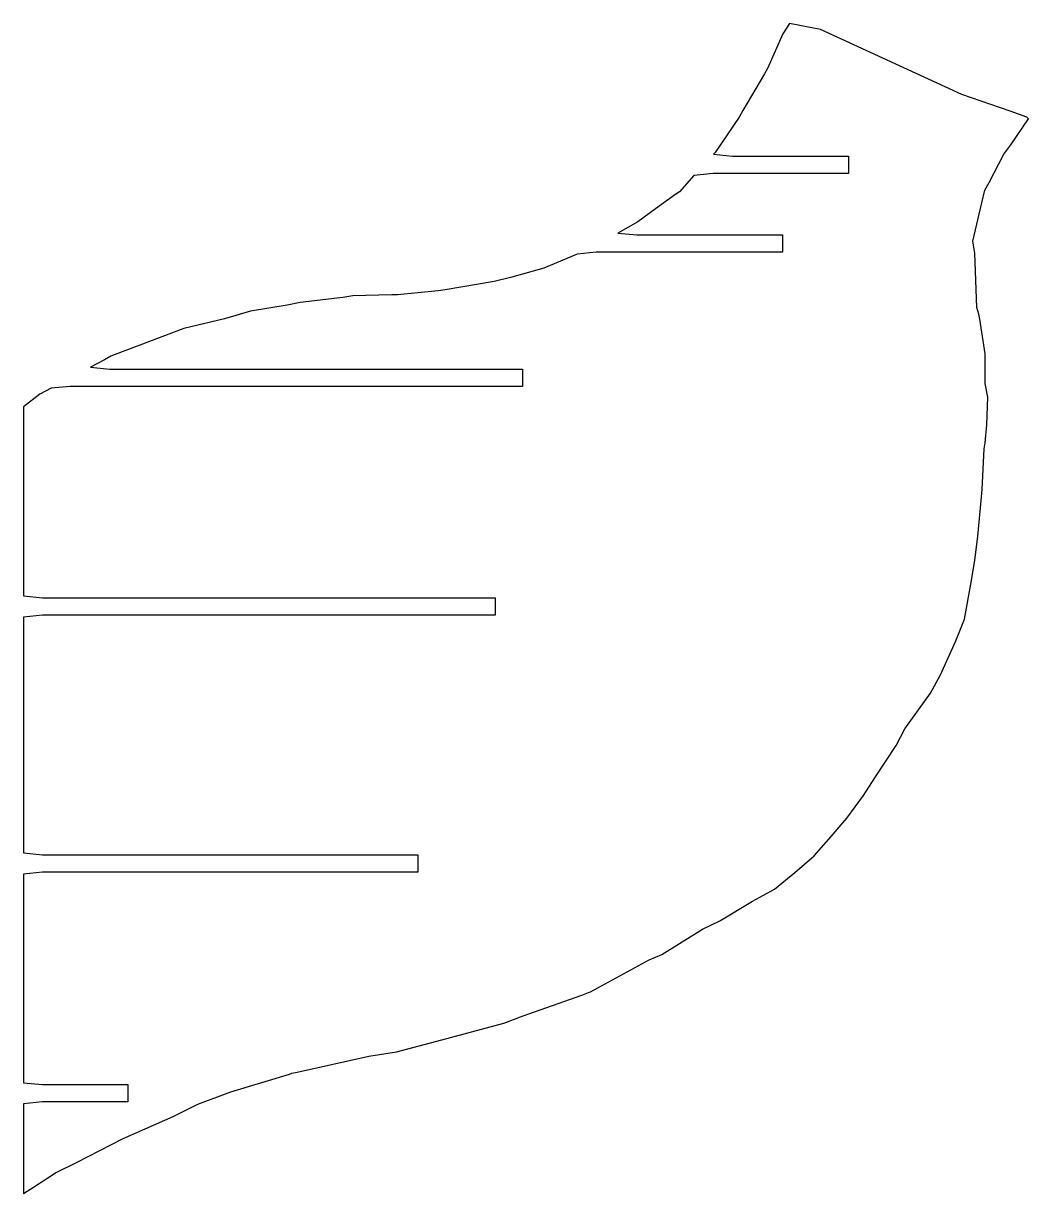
# Model space of a CAD drawing. Header units: inches. Extents: x -5 to 450, y 101 to 374.
# Drawn here: x -4.7 to 229.8, y 101.5 to 374.5 of the extents above; entities that cross this region are included whole.
import ezdxf

# ---------------------------------------------------------------- set-up
doc = ezdxf.new("R2010")
doc.units = ezdxf.units.IN
doc.header["$MEASUREMENT"] = 0
doc.layers.add('boundary', color=7, linetype='Continuous')

# ---------------------------------------------------------------- blocks, each defined once
blk = doc.blocks.new('block 2')
at = {"layer": 'boundary', "color": 5, "lineweight": 25, "true_color": 0x0000ff}
for points in [[(-4.71, 285.05), (-4.71, 240.92)], [(-4.71, 285.05), (-4.71, 240.92)], [(-4.71, 285.05), (-4.71, 285.05)], [(-4.71, 240.92), (-4.71, 240.92)]]:
    blk.add_lwpolyline(points, dxfattribs=at)
blk = doc.blocks.new('block 3')
at = {"layer": 'boundary', "color": 5, "lineweight": 25, "true_color": 0x0000ff}
for points in [[(-4.71, 240.92), (-0.26, 240.48)], [(-4.71, 240.92), (-0.26, 240.48)], [(-4.71, 240.92), (-4.71, 240.92)], [(-0.26, 240.48), (-0.26, 240.48)]]:
    blk.add_lwpolyline(points, dxfattribs=at)
blk = doc.blocks.new('block 4')
at = {"layer": 'boundary', "color": 5, "lineweight": 25, "true_color": 0x0000ff}
for points in [[(-0.26, 240.48), (105.35, 240.48)], [(-0.26, 240.48), (105.35, 240.48)], [(-0.26, 240.48), (-0.26, 240.48)], [(105.35, 240.48), (105.35, 240.48)]]:
    blk.add_lwpolyline(points, dxfattribs=at)
blk = doc.blocks.new('block 5')
at = {"layer": 'boundary', "color": 5, "lineweight": 25, "true_color": 0x0000ff}
for points in [[(105.35, 240.48), (105.35, 236.43)], [(105.35, 240.48), (105.35, 236.43)], [(105.35, 240.48), (105.35, 240.48)], [(105.35, 236.43), (105.35, 236.43)]]:
    blk.add_lwpolyline(points, dxfattribs=at)
blk = doc.blocks.new('block 6')
at = {"layer": 'boundary', "color": 5, "lineweight": 25, "true_color": 0x0000ff}
for points in [[(105.35, 236.43), (-0.26, 236.43)], [(105.35, 236.43), (-0.26, 236.43)], [(-0.26, 236.43), (-0.26, 236.43)], [(105.35, 236.43), (105.35, 236.43)]]:
    blk.add_lwpolyline(points, dxfattribs=at)
blk = doc.blocks.new('block 7')
at = {"layer": 'boundary', "color": 5, "lineweight": 25, "true_color": 0x0000ff}
for points in [[(-0.26, 236.43), (-4.71, 235.99)], [(-0.26, 236.43), (-4.71, 235.99)], [(-4.71, 235.99), (-4.71, 235.99)], [(-0.26, 236.43), (-0.26, 236.43)]]:
    blk.add_lwpolyline(points, dxfattribs=at)
blk = doc.blocks.new('block 8')
at = {"layer": 'boundary', "color": 5, "lineweight": 25, "true_color": 0x0000ff}
for points in [[(-4.71, 235.99), (-4.71, 180.95)], [(-4.71, 235.99), (-4.71, 180.95)], [(-4.71, 235.99), (-4.71, 235.99)], [(-4.71, 180.95), (-4.71, 180.95)]]:
    blk.add_lwpolyline(points, dxfattribs=at)
blk = doc.blocks.new('block 9')
at = {"layer": 'boundary', "color": 5, "lineweight": 25, "true_color": 0x0000ff}
for points in [[(-4.71, 180.95), (-0.26, 180.51)], [(-4.71, 180.95), (-0.26, 180.51)], [(-4.71, 180.95), (-4.71, 180.95)], [(-0.26, 180.51), (-0.26, 180.51)]]:
    blk.add_lwpolyline(points, dxfattribs=at)
blk = doc.blocks.new('block 10')
at = {"layer": 'boundary', "color": 5, "lineweight": 25, "true_color": 0x0000ff}
for points in [[(-0.26, 180.51), (87.35, 180.51)], [(-0.26, 180.51), (87.35, 180.51)], [(-0.26, 180.51), (-0.26, 180.51)], [(87.35, 180.51), (87.35, 180.51)]]:
    blk.add_lwpolyline(points, dxfattribs=at)
blk = doc.blocks.new('block 11')
at = {"layer": 'boundary', "color": 5, "lineweight": 25, "true_color": 0x0000ff}
for points in [[(87.35, 180.51), (87.35, 176.46)], [(87.35, 180.51), (87.35, 176.46)], [(87.35, 180.51), (87.35, 180.51)], [(87.35, 176.46), (87.35, 176.46)]]:
    blk.add_lwpolyline(points, dxfattribs=at)
blk = doc.blocks.new('block 12')
at = {"layer": 'boundary', "color": 5, "lineweight": 25, "true_color": 0x0000ff}
for points in [[(87.35, 176.46), (-0.26, 176.46)], [(87.35, 176.46), (-0.26, 176.46)], [(-0.26, 176.46), (-0.26, 176.46)], [(87.35, 176.46), (87.35, 176.46)]]:
    blk.add_lwpolyline(points, dxfattribs=at)
blk = doc.blocks.new('block 13')
at = {"layer": 'boundary', "color": 5, "lineweight": 25, "true_color": 0x0000ff}
for points in [[(-0.26, 176.46), (-4.71, 176.02)], [(-0.26, 176.46), (-4.71, 176.02)], [(-4.71, 176.02), (-4.71, 176.02)], [(-0.26, 176.46), (-0.26, 176.46)]]:
    blk.add_lwpolyline(points, dxfattribs=at)
blk = doc.blocks.new('block 14')
at = {"layer": 'boundary', "color": 5, "lineweight": 25, "true_color": 0x0000ff}
for points in [[(-4.71, 176.02), (-4.71, 127.36)], [(-4.71, 176.02), (-4.71, 127.36)], [(-4.71, 176.02), (-4.71, 176.02)], [(-4.71, 127.36), (-4.71, 127.36)]]:
    blk.add_lwpolyline(points, dxfattribs=at)
blk = doc.blocks.new('block 15')
at = {"layer": 'boundary', "color": 5, "lineweight": 25, "true_color": 0x0000ff}
for points in [[(-4.71, 127.36), (-0.26, 126.92)], [(-4.71, 127.36), (-0.26, 126.92)], [(-4.71, 127.36), (-4.71, 127.36)], [(-0.26, 126.92), (-0.26, 126.92)]]:
    blk.add_lwpolyline(points, dxfattribs=at)
blk = doc.blocks.new('block 16')
at = {"layer": 'boundary', "color": 5, "lineweight": 25, "true_color": 0x0000ff}
for points in [[(-0.26, 126.92), (19.65, 126.92)], [(-0.26, 126.92), (19.65, 126.92)], [(-0.26, 126.92), (-0.26, 126.92)], [(19.65, 126.92), (19.65, 126.92)]]:
    blk.add_lwpolyline(points, dxfattribs=at)
blk = doc.blocks.new('block 17')
at = {"layer": 'boundary', "color": 5, "lineweight": 25, "true_color": 0x0000ff}
for points in [[(19.65, 126.92), (19.65, 122.87)], [(19.65, 126.92), (19.65, 122.87)], [(19.65, 126.92), (19.65, 126.92)], [(19.65, 122.87), (19.65, 122.87)]]:
    blk.add_lwpolyline(points, dxfattribs=at)
blk = doc.blocks.new('block 18')
at = {"layer": 'boundary', "color": 5, "lineweight": 25, "true_color": 0x0000ff}
for points in [[(19.65, 122.87), (-0.26, 122.87)], [(19.65, 122.87), (-0.26, 122.87)], [(-0.26, 122.87), (-0.26, 122.87)], [(19.65, 122.87), (19.65, 122.87)]]:
    blk.add_lwpolyline(points, dxfattribs=at)
blk = doc.blocks.new('block 19')
at = {"layer": 'boundary', "color": 5, "lineweight": 25, "true_color": 0x0000ff}
for points in [[(-0.26, 122.87), (-4.71, 122.43)], [(-0.26, 122.87), (-4.71, 122.43)], [(-0.26, 122.87), (-0.26, 122.87)], [(-4.71, 122.43), (-4.71, 122.43)]]:
    blk.add_lwpolyline(points, dxfattribs=at)
blk = doc.blocks.new('block 20')
at = {"layer": 'boundary', "color": 5, "lineweight": 25, "true_color": 0x0000ff}
for points in [[(-4.71, 122.43), (-4.71, 101.49)], [(-4.71, 122.43), (-4.71, 101.49)], [(-4.71, 122.43), (-4.71, 122.43)], [(-4.71, 101.49), (-4.71, 101.49)]]:
    blk.add_lwpolyline(points, dxfattribs=at)
blk = doc.blocks.new('block 21')
at = {"layer": 'boundary', "color": 5, "lineweight": 25, "true_color": 0x0000ff}
for points in [[(-4.71, 101.49), (-2.35, 102.98)], [(-4.71, 101.49), (-2.35, 102.98)], [(-4.71, 101.49), (-4.71, 101.49)], [(-2.35, 102.98), (-2.35, 102.98)]]:
    blk.add_lwpolyline(points, dxfattribs=at)
blk = doc.blocks.new('block 22')
at = {"layer": 'boundary', "color": 5, "lineweight": 25, "true_color": 0x0000ff}
for points in [[(-2.35, 102.98), (2.81, 106.32)], [(-2.35, 102.98), (2.81, 106.32)], [(2.81, 106.32), (2.81, 106.32)], [(-2.35, 102.98), (-2.35, 102.98)]]:
    blk.add_lwpolyline(points, dxfattribs=at)
blk = doc.blocks.new('block 23')
at = {"layer": 'boundary', "color": 5, "lineweight": 25, "true_color": 0x0000ff}
for points in [[(2.81, 106.32), (7.67, 108.74)], [(2.81, 106.32), (7.67, 108.74)], [(7.67, 108.74), (7.67, 108.74)], [(2.81, 106.32), (2.81, 106.32)]]:
    blk.add_lwpolyline(points, dxfattribs=at)
blk = doc.blocks.new('block 24')
at = {"layer": 'boundary', "color": 5, "lineweight": 25, "true_color": 0x0000ff}
for points in [[(7.67, 108.74), (18.58, 114.32)], [(7.67, 108.74), (18.58, 114.32)], [(18.58, 114.32), (18.58, 114.32)], [(7.67, 108.74), (7.67, 108.74)]]:
    blk.add_lwpolyline(points, dxfattribs=at)
blk = doc.blocks.new('block 25')
at = {"layer": 'boundary', "color": 5, "lineweight": 25, "true_color": 0x0000ff}
for points in [[(18.58, 114.32), (19.1, 114.55)], [(18.58, 114.32), (19.1, 114.55)], [(18.58, 114.32), (18.58, 114.32)], [(19.1, 114.55), (19.1, 114.55)]]:
    blk.add_lwpolyline(points, dxfattribs=at)
blk = doc.blocks.new('block 26')
at = {"layer": 'boundary', "color": 5, "lineweight": 25, "true_color": 0x0000ff}
for points in [[(19.1, 114.55), (30.25, 119.51)], [(19.1, 114.55), (30.25, 119.51)], [(30.25, 119.51), (30.25, 119.51)], [(19.1, 114.55), (19.1, 114.55)]]:
    blk.add_lwpolyline(points, dxfattribs=at)
blk = doc.blocks.new('block 27')
at = {"layer": 'boundary', "color": 5, "lineweight": 25, "true_color": 0x0000ff}
for points in [[(30.25, 119.51), (35.98, 122.33)], [(30.25, 119.51), (35.98, 122.33)], [(35.98, 122.33), (35.98, 122.33)], [(30.25, 119.51), (30.25, 119.51)]]:
    blk.add_lwpolyline(points, dxfattribs=at)
blk = doc.blocks.new('block 28')
at = {"layer": 'boundary', "color": 5, "lineweight": 25, "true_color": 0x0000ff}
for points in [[(35.98, 122.33), (43.66, 125.26)], [(35.98, 122.33), (43.66, 125.26)], [(43.66, 125.26), (43.66, 125.26)], [(35.98, 122.33), (35.98, 122.33)]]:
    blk.add_lwpolyline(points, dxfattribs=at)
blk = doc.blocks.new('block 29')
at = {"layer": 'boundary', "color": 5, "lineweight": 25, "true_color": 0x0000ff}
for points in [[(43.66, 125.26), (57.41, 129.38)], [(43.66, 125.26), (57.41, 129.38)], [(57.41, 129.38), (57.41, 129.38)], [(43.66, 125.26), (43.66, 125.26)]]:
    blk.add_lwpolyline(points, dxfattribs=at)
blk = doc.blocks.new('block 30')
at = {"layer": 'boundary', "color": 5, "lineweight": 25, "true_color": 0x0000ff}
for points in [[(57.41, 129.38), (57.9, 129.55)], [(57.41, 129.38), (57.9, 129.55)], [(57.41, 129.38), (57.41, 129.38)], [(57.9, 129.55), (57.9, 129.55)]]:
    blk.add_lwpolyline(points, dxfattribs=at)
blk = doc.blocks.new('block 31')
at = {"layer": 'boundary', "color": 5, "lineweight": 25, "true_color": 0x0000ff}
for points in [[(57.9, 129.55), (59.16, 129.8)], [(57.9, 129.55), (59.16, 129.8)], [(57.9, 129.55), (57.9, 129.55)], [(59.16, 129.8), (59.16, 129.8)]]:
    blk.add_lwpolyline(points, dxfattribs=at)
blk = doc.blocks.new('block 32')
at = {"layer": 'boundary', "color": 5, "lineweight": 25, "true_color": 0x0000ff}
for points in [[(59.16, 129.8), (75.92, 133.51)], [(59.16, 129.8), (75.92, 133.51)], [(75.92, 133.51), (75.92, 133.51)], [(59.16, 129.8), (59.16, 129.8)]]:
    blk.add_lwpolyline(points, dxfattribs=at)
blk = doc.blocks.new('block 33')
at = {"layer": 'boundary', "color": 5, "lineweight": 25, "true_color": 0x0000ff}
for points in [[(75.92, 133.51), (82.32, 134.56)], [(75.92, 133.51), (82.32, 134.56)], [(82.32, 134.56), (82.32, 134.56)], [(75.92, 133.51), (75.92, 133.51)]]:
    blk.add_lwpolyline(points, dxfattribs=at)
blk = doc.blocks.new('block 34')
at = {"layer": 'boundary', "color": 5, "lineweight": 25, "true_color": 0x0000ff}
for points in [[(82.32, 134.56), (92.9, 137.37)], [(82.32, 134.56), (92.9, 137.37)], [(92.9, 137.37), (92.9, 137.37)], [(82.32, 134.56), (82.32, 134.56)]]:
    blk.add_lwpolyline(points, dxfattribs=at)
blk = doc.blocks.new('block 35')
at = {"layer": 'boundary', "color": 5, "lineweight": 25, "true_color": 0x0000ff}
for points in [[(92.9, 137.37), (107.37, 141.21)], [(92.9, 137.37), (107.37, 141.21)], [(107.37, 141.21), (107.37, 141.21)], [(92.9, 137.37), (92.9, 137.37)]]:
    blk.add_lwpolyline(points, dxfattribs=at)
blk = doc.blocks.new('block 36')
at = {"layer": 'boundary', "color": 5, "lineweight": 25, "true_color": 0x0000ff}
for points in [[(107.37, 141.21), (111.9, 142.95)], [(107.37, 141.21), (111.9, 142.95)], [(111.9, 142.95), (111.9, 142.95)], [(107.37, 141.21), (107.37, 141.21)]]:
    blk.add_lwpolyline(points, dxfattribs=at)
blk = doc.blocks.new('block 37')
at = {"layer": 'boundary', "color": 5, "lineweight": 25, "true_color": 0x0000ff}
for points in [[(111.9, 142.95), (125.55, 147.76)], [(111.9, 142.95), (125.55, 147.76)], [(125.55, 147.76), (125.55, 147.76)], [(111.9, 142.95), (111.9, 142.95)]]:
    blk.add_lwpolyline(points, dxfattribs=at)
blk = doc.blocks.new('block 38')
at = {"layer": 'boundary', "color": 5, "lineweight": 25, "true_color": 0x0000ff}
for points in [[(125.55, 147.76), (127.12, 148.4)], [(125.55, 147.76), (127.12, 148.4)], [(125.55, 147.76), (125.55, 147.76)], [(127.12, 148.4), (127.12, 148.4)]]:
    blk.add_lwpolyline(points, dxfattribs=at)
blk = doc.blocks.new('block 39')
at = {"layer": 'boundary', "color": 5, "lineweight": 25, "true_color": 0x0000ff}
for points in [[(127.12, 148.4), (127.6, 148.57)], [(127.12, 148.4), (127.6, 148.57)], [(127.12, 148.4), (127.12, 148.4)], [(127.6, 148.57), (127.6, 148.57)]]:
    blk.add_lwpolyline(points, dxfattribs=at)
blk = doc.blocks.new('block 40')
at = {"layer": 'boundary', "color": 5, "lineweight": 25, "true_color": 0x0000ff}
for points in [[(127.6, 148.57), (141.3, 156)], [(127.6, 148.57), (141.3, 156)], [(141.3, 156), (141.3, 156)], [(127.6, 148.57), (127.6, 148.57)]]:
    blk.add_lwpolyline(points, dxfattribs=at)
blk = doc.blocks.new('block 41')
at = {"layer": 'boundary', "color": 5, "lineweight": 25, "true_color": 0x0000ff}
for points in [[(141.3, 156), (144.22, 157.28)], [(141.3, 156), (144.22, 157.28)], [(141.3, 156), (141.3, 156)], [(144.22, 157.28), (144.22, 157.28)]]:
    blk.add_lwpolyline(points, dxfattribs=at)
blk = doc.blocks.new('block 42')
at = {"layer": 'boundary', "color": 5, "lineweight": 25, "true_color": 0x0000ff}
for points in [[(144.22, 157.28), (153.73, 163.14)], [(144.22, 157.28), (153.73, 163.14)], [(153.73, 163.14), (153.73, 163.14)], [(144.22, 157.28), (144.22, 157.28)]]:
    blk.add_lwpolyline(points, dxfattribs=at)
blk = doc.blocks.new('block 43')
at = {"layer": 'boundary', "color": 5, "lineweight": 25, "true_color": 0x0000ff}
for points in [[(153.73, 163.14), (157.74, 165.11)], [(153.73, 163.14), (157.74, 165.11)], [(157.74, 165.11), (157.74, 165.11)], [(153.73, 163.14), (153.73, 163.14)]]:
    blk.add_lwpolyline(points, dxfattribs=at)
blk = doc.blocks.new('block 44')
at = {"layer": 'boundary', "color": 5, "lineweight": 25, "true_color": 0x0000ff}
for points in [[(157.74, 165.11), (165.39, 169.67)], [(157.74, 165.11), (165.39, 169.67)], [(165.39, 169.67), (165.39, 169.67)], [(157.74, 165.11), (157.74, 165.11)]]:
    blk.add_lwpolyline(points, dxfattribs=at)
blk = doc.blocks.new('block 45')
at = {"layer": 'boundary', "color": 5, "lineweight": 25, "true_color": 0x0000ff}
for points in [[(165.39, 169.67), (170.56, 172.5)], [(165.39, 169.67), (170.56, 172.5)], [(170.56, 172.5), (170.56, 172.5)], [(165.39, 169.67), (165.39, 169.67)]]:
    blk.add_lwpolyline(points, dxfattribs=at)
blk = doc.blocks.new('block 46')
at = {"layer": 'boundary', "color": 5, "lineweight": 25, "true_color": 0x0000ff}
for points in [[(170.56, 172.5), (175.31, 176.4)], [(170.56, 172.5), (175.31, 176.4)], [(175.31, 176.4), (175.31, 176.4)], [(170.56, 172.5), (170.56, 172.5)]]:
    blk.add_lwpolyline(points, dxfattribs=at)
blk = doc.blocks.new('block 47')
at = {"layer": 'boundary', "color": 5, "lineweight": 25, "true_color": 0x0000ff}
for points in [[(175.31, 176.4), (179.81, 180.28)], [(175.31, 176.4), (179.81, 180.28)], [(179.81, 180.28), (179.81, 180.28)], [(175.31, 176.4), (175.31, 176.4)]]:
    blk.add_lwpolyline(points, dxfattribs=at)
blk = doc.blocks.new('block 48')
at = {"layer": 'boundary', "color": 5, "lineweight": 25, "true_color": 0x0000ff}
for points in [[(179.81, 180.28), (183.78, 184.8)], [(179.81, 180.28), (183.78, 184.8)], [(183.78, 184.8), (183.78, 184.8)], [(179.81, 180.28), (179.81, 180.28)]]:
    blk.add_lwpolyline(points, dxfattribs=at)
blk = doc.blocks.new('block 49')
at = {"layer": 'boundary', "color": 5, "lineweight": 25, "true_color": 0x0000ff}
for points in [[(183.78, 184.8), (187.38, 189.04)], [(183.78, 184.8), (187.38, 189.04)], [(187.38, 189.04), (187.38, 189.04)], [(183.78, 184.8), (183.78, 184.8)]]:
    blk.add_lwpolyline(points, dxfattribs=at)
blk = doc.blocks.new('block 50')
at = {"layer": 'boundary', "color": 5, "lineweight": 25, "true_color": 0x0000ff}
for points in [[(187.38, 189.04), (191.29, 194.36)], [(187.38, 189.04), (191.29, 194.36)], [(191.29, 194.36), (191.29, 194.36)], [(187.38, 189.04), (187.38, 189.04)]]:
    blk.add_lwpolyline(points, dxfattribs=at)
blk = doc.blocks.new('block 51')
at = {"layer": 'boundary', "color": 5, "lineweight": 25, "true_color": 0x0000ff}
for points in [[(191.29, 194.36), (193.93, 198.44)], [(191.29, 194.36), (193.93, 198.44)], [(193.93, 198.44), (193.93, 198.44)], [(191.29, 194.36), (191.29, 194.36)]]:
    blk.add_lwpolyline(points, dxfattribs=at)
blk = doc.blocks.new('block 52')
at = {"layer": 'boundary', "color": 5, "lineweight": 25, "true_color": 0x0000ff}
for points in [[(193.93, 198.44), (198.91, 206.01)], [(193.93, 198.44), (198.91, 206.01)], [(198.91, 206.01), (198.91, 206.01)], [(193.93, 198.44), (193.93, 198.44)]]:
    blk.add_lwpolyline(points, dxfattribs=at)
blk = doc.blocks.new('block 53')
at = {"layer": 'boundary', "color": 5, "lineweight": 25, "true_color": 0x0000ff}
for points in [[(198.91, 206.01), (200.93, 209.91)], [(198.91, 206.01), (200.93, 209.91)], [(200.93, 209.91), (200.93, 209.91)], [(198.91, 206.01), (198.91, 206.01)]]:
    blk.add_lwpolyline(points, dxfattribs=at)
blk = doc.blocks.new('block 54')
at = {"layer": 'boundary', "color": 5, "lineweight": 25, "true_color": 0x0000ff}
for points in [[(200.93, 209.91), (206.95, 218.19)], [(200.93, 209.91), (206.95, 218.19)], [(206.95, 218.19), (206.95, 218.19)], [(200.93, 209.91), (200.93, 209.91)]]:
    blk.add_lwpolyline(points, dxfattribs=at)
blk = doc.blocks.new('block 55')
at = {"layer": 'boundary', "color": 5, "lineweight": 25, "true_color": 0x0000ff}
for points in [[(206.95, 218.19), (209.25, 222.48)], [(206.95, 218.19), (209.25, 222.48)], [(209.25, 222.48), (209.25, 222.48)], [(206.95, 218.19), (206.95, 218.19)]]:
    blk.add_lwpolyline(points, dxfattribs=at)
blk = doc.blocks.new('block 56')
at = {"layer": 'boundary', "color": 5, "lineweight": 25, "true_color": 0x0000ff}
for points in [[(209.25, 222.48), (212.87, 230.46)], [(209.25, 222.48), (212.87, 230.46)], [(212.87, 230.46), (212.87, 230.46)], [(209.25, 222.48), (209.25, 222.48)]]:
    blk.add_lwpolyline(points, dxfattribs=at)
blk = doc.blocks.new('block 57')
at = {"layer": 'boundary', "color": 5, "lineweight": 25, "true_color": 0x0000ff}
for points in [[(212.87, 230.46), (214.83, 235.47)], [(212.87, 230.46), (214.83, 235.47)], [(214.83, 235.47), (214.83, 235.47)], [(212.87, 230.46), (212.87, 230.46)]]:
    blk.add_lwpolyline(points, dxfattribs=at)
blk = doc.blocks.new('block 58')
at = {"layer": 'boundary', "color": 5, "lineweight": 25, "true_color": 0x0000ff}
for points in [[(214.83, 235.47), (216.34, 243.63)], [(214.83, 235.47), (216.34, 243.63)], [(216.34, 243.63), (216.34, 243.63)], [(214.83, 235.47), (214.83, 235.47)]]:
    blk.add_lwpolyline(points, dxfattribs=at)
blk = doc.blocks.new('block 59')
at = {"layer": 'boundary', "color": 5, "lineweight": 25, "true_color": 0x0000ff}
for points in [[(216.34, 243.63), (217.24, 249.14)], [(216.34, 243.63), (217.24, 249.14)], [(217.24, 249.14), (217.24, 249.14)], [(216.34, 243.63), (216.34, 243.63)]]:
    blk.add_lwpolyline(points, dxfattribs=at)
blk = doc.blocks.new('block 60')
at = {"layer": 'boundary', "color": 5, "lineweight": 25, "true_color": 0x0000ff}
for points in [[(217.24, 249.14), (217.96, 254.88)], [(217.24, 249.14), (217.96, 254.88)], [(217.96, 254.88), (217.96, 254.88)], [(217.24, 249.14), (217.24, 249.14)]]:
    blk.add_lwpolyline(points, dxfattribs=at)
blk = doc.blocks.new('block 61')
at = {"layer": 'boundary', "color": 5, "lineweight": 25, "true_color": 0x0000ff}
for points in [[(217.96, 254.88), (218.57, 261.5)], [(217.96, 254.88), (218.57, 261.5)], [(218.57, 261.5), (218.57, 261.5)], [(217.96, 254.88), (217.96, 254.88)]]:
    blk.add_lwpolyline(points, dxfattribs=at)
blk = doc.blocks.new('block 62')
at = {"layer": 'boundary', "color": 5, "lineweight": 25, "true_color": 0x0000ff}
for points in [[(218.57, 261.5), (219.01, 265.71)], [(218.57, 261.5), (219.01, 265.71)], [(219.01, 265.71), (219.01, 265.71)], [(218.57, 261.5), (218.57, 261.5)]]:
    blk.add_lwpolyline(points, dxfattribs=at)
blk = doc.blocks.new('block 63')
at = {"layer": 'boundary', "color": 5, "lineweight": 25, "true_color": 0x0000ff}
for points in [[(219.01, 265.71), (219.48, 275.24)], [(219.01, 265.71), (219.48, 275.24)], [(219.48, 275.24), (219.48, 275.24)], [(219.01, 265.71), (219.01, 265.71)]]:
    blk.add_lwpolyline(points, dxfattribs=at)
blk = doc.blocks.new('block 64')
at = {"layer": 'boundary', "color": 5, "lineweight": 25, "true_color": 0x0000ff}
for points in [[(219.48, 275.24), (219.67, 276.6)], [(219.48, 275.24), (219.67, 276.6)], [(219.67, 276.6), (219.67, 276.6)], [(219.48, 275.24), (219.48, 275.24)]]:
    blk.add_lwpolyline(points, dxfattribs=at)
blk = doc.blocks.new('block 65')
at = {"layer": 'boundary', "color": 5, "lineweight": 25, "true_color": 0x0000ff}
for points in [[(219.67, 276.6), (220.08, 280.83)], [(219.67, 276.6), (220.08, 280.83)], [(220.08, 280.83), (220.08, 280.83)], [(219.67, 276.6), (219.67, 276.6)]]:
    blk.add_lwpolyline(points, dxfattribs=at)
blk = doc.blocks.new('block 66')
at = {"layer": 'boundary', "color": 5, "lineweight": 25, "true_color": 0x0000ff}
for points in [[(220.08, 280.83), (220.3, 287.3)], [(220.08, 280.83), (220.3, 287.3)], [(220.3, 287.3), (220.3, 287.3)], [(220.08, 280.83), (220.08, 280.83)]]:
    blk.add_lwpolyline(points, dxfattribs=at)
blk = doc.blocks.new('block 67')
at = {"layer": 'boundary', "color": 5, "lineweight": 25, "true_color": 0x0000ff}
for points in [[(220.3, 287.3), (219.71, 290.48)], [(220.3, 287.3), (219.71, 290.48)], [(219.71, 290.48), (219.71, 290.48)], [(220.3, 287.3), (220.3, 287.3)]]:
    blk.add_lwpolyline(points, dxfattribs=at)
blk = doc.blocks.new('block 68')
at = {"layer": 'boundary', "color": 5, "lineweight": 25, "true_color": 0x0000ff}
for points in [[(219.71, 290.48), (219.66, 297.4)], [(219.71, 290.48), (219.66, 297.4)], [(219.66, 297.4), (219.66, 297.4)], [(219.71, 290.48), (219.71, 290.48)]]:
    blk.add_lwpolyline(points, dxfattribs=at)
blk = doc.blocks.new('block 69')
at = {"layer": 'boundary', "color": 5, "lineweight": 25, "true_color": 0x0000ff}
for points in [[(219.66, 297.4), (218.41, 305.5)], [(219.66, 297.4), (218.41, 305.5)], [(218.41, 305.5), (218.41, 305.5)], [(219.66, 297.4), (219.66, 297.4)]]:
    blk.add_lwpolyline(points, dxfattribs=at)
blk = doc.blocks.new('block 70')
at = {"layer": 'boundary', "color": 5, "lineweight": 25, "true_color": 0x0000ff}
for points in [[(218.41, 305.5), (218.18, 306.67)], [(218.41, 305.5), (218.18, 306.67)], [(218.18, 306.67), (218.18, 306.67)], [(218.41, 305.5), (218.41, 305.5)]]:
    blk.add_lwpolyline(points, dxfattribs=at)
blk = doc.blocks.new('block 71')
at = {"layer": 'boundary', "color": 5, "lineweight": 25, "true_color": 0x0000ff}
for points in [[(218.18, 306.67), (217.75, 308.17)], [(218.18, 306.67), (217.75, 308.17)], [(217.75, 308.17), (217.75, 308.17)], [(218.18, 306.67), (218.18, 306.67)]]:
    blk.add_lwpolyline(points, dxfattribs=at)
blk = doc.blocks.new('block 72')
at = {"layer": 'boundary', "color": 5, "lineweight": 25, "true_color": 0x0000ff}
for points in [[(217.75, 308.17), (217.31, 320.9)], [(217.75, 308.17), (217.31, 320.9)], [(217.31, 320.9), (217.31, 320.9)], [(217.75, 308.17), (217.75, 308.17)]]:
    blk.add_lwpolyline(points, dxfattribs=at)
blk = doc.blocks.new('block 73')
at = {"layer": 'boundary', "color": 5, "lineweight": 25, "true_color": 0x0000ff}
for points in [[(217.31, 320.9), (216.84, 323.68)], [(217.31, 320.9), (216.84, 323.68)], [(216.84, 323.68), (216.84, 323.68)], [(217.31, 320.9), (217.31, 320.9)]]:
    blk.add_lwpolyline(points, dxfattribs=at)
blk = doc.blocks.new('block 74')
at = {"layer": 'boundary', "color": 5, "lineweight": 25, "true_color": 0x0000ff}
for points in [[(216.84, 323.68), (218.93, 332.62)], [(216.84, 323.68), (218.93, 332.62)], [(218.93, 332.62), (218.93, 332.62)], [(216.84, 323.68), (216.84, 323.68)]]:
    blk.add_lwpolyline(points, dxfattribs=at)
blk = doc.blocks.new('block 75')
at = {"layer": 'boundary', "color": 5, "lineweight": 25, "true_color": 0x0000ff}
for points in [[(218.93, 332.62), (219.6, 335.6)], [(218.93, 332.62), (219.6, 335.6)], [(219.6, 335.6), (219.6, 335.6)], [(218.93, 332.62), (218.93, 332.62)]]:
    blk.add_lwpolyline(points, dxfattribs=at)
blk = doc.blocks.new('block 76')
at = {"layer": 'boundary', "color": 5, "lineweight": 25, "true_color": 0x0000ff}
for points in [[(219.6, 335.6), (220.58, 337.37)], [(219.6, 335.6), (220.58, 337.37)], [(220.58, 337.37), (220.58, 337.37)], [(219.6, 335.6), (219.6, 335.6)]]:
    blk.add_lwpolyline(points, dxfattribs=at)
blk = doc.blocks.new('block 77')
at = {"layer": 'boundary', "color": 5, "lineweight": 25, "true_color": 0x0000ff}
for points in [[(220.58, 337.37), (224.04, 343.99)], [(220.58, 337.37), (224.04, 343.99)], [(224.04, 343.99), (224.04, 343.99)], [(220.58, 337.37), (220.58, 337.37)]]:
    blk.add_lwpolyline(points, dxfattribs=at)
blk = doc.blocks.new('block 78')
at = {"layer": 'boundary', "color": 5, "lineweight": 25, "true_color": 0x0000ff}
for points in [[(224.04, 343.99), (225.66, 346.15)], [(224.04, 343.99), (225.66, 346.15)], [(224.04, 343.99), (224.04, 343.99)], [(225.66, 346.15), (225.66, 346.15)]]:
    blk.add_lwpolyline(points, dxfattribs=at)
blk = doc.blocks.new('block 79')
at = {"layer": 'boundary', "color": 5, "lineweight": 25, "true_color": 0x0000ff}
for points in [[(225.66, 346.15), (229.82, 352.21)], [(225.66, 346.15), (229.82, 352.21)], [(229.82, 352.21), (229.82, 352.21)], [(225.66, 346.15), (225.66, 346.15)]]:
    blk.add_lwpolyline(points, dxfattribs=at)
blk = doc.blocks.new('block 80')
at = {"layer": 'boundary', "color": 5, "lineweight": 25, "true_color": 0x0000ff}
for points in [[(229.82, 352.21), (229.37, 352.57)], [(229.82, 352.21), (229.37, 352.57)], [(229.37, 352.57), (229.37, 352.57)], [(229.82, 352.21), (229.82, 352.21)]]:
    blk.add_lwpolyline(points, dxfattribs=at)
blk = doc.blocks.new('block 81')
at = {"layer": 'boundary', "color": 5, "lineweight": 25, "true_color": 0x0000ff}
for points in [[(229.37, 352.57), (225.5, 354.01)], [(229.37, 352.57), (225.5, 354.01)], [(225.5, 354.01), (225.5, 354.01)], [(229.37, 352.57), (229.37, 352.57)]]:
    blk.add_lwpolyline(points, dxfattribs=at)
blk = doc.blocks.new('block 82')
at = {"layer": 'boundary', "color": 5, "lineweight": 25, "true_color": 0x0000ff}
for points in [[(225.5, 354.01), (214.23, 357.9)], [(225.5, 354.01), (214.23, 357.9)], [(214.23, 357.9), (214.23, 357.9)], [(225.5, 354.01), (225.5, 354.01)]]:
    blk.add_lwpolyline(points, dxfattribs=at)
blk = doc.blocks.new('block 83')
at = {"layer": 'boundary', "color": 5, "lineweight": 25, "true_color": 0x0000ff}
for points in [[(214.23, 357.9), (181.24, 373.05)], [(214.23, 357.9), (181.24, 373.05)], [(181.24, 373.05), (181.24, 373.05)], [(214.23, 357.9), (214.23, 357.9)]]:
    blk.add_lwpolyline(points, dxfattribs=at)
blk = doc.blocks.new('block 84')
at = {"layer": 'boundary', "color": 5, "lineweight": 25, "true_color": 0x0000ff}
for points in [[(181.24, 373.05), (174.03, 374.47)], [(181.24, 373.05), (174.03, 374.47)], [(174.03, 374.47), (174.03, 374.47)], [(181.24, 373.05), (181.24, 373.05)]]:
    blk.add_lwpolyline(points, dxfattribs=at)
blk = doc.blocks.new('block 85')
at = {"layer": 'boundary', "color": 5, "lineweight": 25, "true_color": 0x0000ff}
for points in [[(174.03, 374.47), (172.51, 372.04)], [(174.03, 374.47), (172.51, 372.04)], [(174.03, 374.47), (174.03, 374.47)], [(172.51, 372.04), (172.51, 372.04)]]:
    blk.add_lwpolyline(points, dxfattribs=at)
blk = doc.blocks.new('block 86')
at = {"layer": 'boundary', "color": 5, "lineweight": 25, "true_color": 0x0000ff}
for points in [[(172.51, 372.04), (168.89, 363.99)], [(172.51, 372.04), (168.89, 363.99)], [(172.51, 372.04), (172.51, 372.04)], [(168.89, 363.99), (168.89, 363.99)]]:
    blk.add_lwpolyline(points, dxfattribs=at)
blk = doc.blocks.new('block 87')
at = {"layer": 'boundary', "color": 5, "lineweight": 25, "true_color": 0x0000ff}
for points in [[(168.89, 363.99), (168.22, 362.68)], [(168.89, 363.99), (168.22, 362.68)], [(168.89, 363.99), (168.89, 363.99)], [(168.22, 362.68), (168.22, 362.68)]]:
    blk.add_lwpolyline(points, dxfattribs=at)
blk = doc.blocks.new('block 88')
at = {"layer": 'boundary', "color": 5, "lineweight": 25, "true_color": 0x0000ff}
for points in [[(168.22, 362.68), (163.17, 354.12)], [(168.22, 362.68), (163.17, 354.12)], [(168.22, 362.68), (168.22, 362.68)], [(163.17, 354.12), (163.17, 354.12)]]:
    blk.add_lwpolyline(points, dxfattribs=at)
blk = doc.blocks.new('block 89')
at = {"layer": 'boundary', "color": 5, "lineweight": 25, "true_color": 0x0000ff}
for points in [[(163.17, 354.12), (162.26, 352.63)], [(163.17, 354.12), (162.26, 352.63)], [(162.26, 352.63), (162.26, 352.63)], [(163.17, 354.12), (163.17, 354.12)]]:
    blk.add_lwpolyline(points, dxfattribs=at)
blk = doc.blocks.new('block 90')
at = {"layer": 'boundary', "color": 5, "lineweight": 25, "true_color": 0x0000ff}
for points in [[(162.26, 352.63), (156.69, 344.33)], [(162.26, 352.63), (156.69, 344.33)], [(162.26, 352.63), (162.26, 352.63)], [(156.69, 344.33), (156.69, 344.33)]]:
    blk.add_lwpolyline(points, dxfattribs=at)
blk = doc.blocks.new('block 91')
at = {"layer": 'boundary', "color": 5, "lineweight": 25, "true_color": 0x0000ff}
for points in [[(156.69, 344.33), (156.31, 343.93)], [(156.69, 344.33), (156.31, 343.93)], [(156.69, 344.33), (156.69, 344.33)], [(156.31, 343.93), (156.31, 343.93)]]:
    blk.add_lwpolyline(points, dxfattribs=at)
blk = doc.blocks.new('block 92')
at = {"layer": 'boundary', "color": 5, "lineweight": 25, "true_color": 0x0000ff}
for points in [[(156.31, 343.93), (160.77, 343.49)], [(156.31, 343.93), (160.77, 343.49)], [(156.31, 343.93), (156.31, 343.93)], [(160.77, 343.49), (160.77, 343.49)]]:
    blk.add_lwpolyline(points, dxfattribs=at)
blk = doc.blocks.new('block 93')
at = {"layer": 'boundary', "color": 5, "lineweight": 25, "true_color": 0x0000ff}
for points in [[(160.77, 343.49), (187.78, 343.49)], [(160.77, 343.49), (187.78, 343.49)], [(160.77, 343.49), (160.77, 343.49)], [(187.78, 343.49), (187.78, 343.49)]]:
    blk.add_lwpolyline(points, dxfattribs=at)
blk = doc.blocks.new('block 94')
at = {"layer": 'boundary', "color": 5, "lineweight": 25, "true_color": 0x0000ff}
for points in [[(187.78, 343.49), (187.78, 339.44)], [(187.78, 343.49), (187.78, 339.44)], [(187.78, 343.49), (187.78, 343.49)], [(187.78, 339.44), (187.78, 339.44)]]:
    blk.add_lwpolyline(points, dxfattribs=at)
blk = doc.blocks.new('block 95')
at = {"layer": 'boundary', "color": 5, "lineweight": 25, "true_color": 0x0000ff}
for points in [[(187.78, 339.44), (156.2, 339.44)], [(187.78, 339.44), (156.2, 339.44)], [(156.2, 339.44), (156.2, 339.44)], [(187.78, 339.44), (187.78, 339.44)]]:
    blk.add_lwpolyline(points, dxfattribs=at)
blk = doc.blocks.new('block 96')
at = {"layer": 'boundary', "color": 5, "lineweight": 25, "true_color": 0x0000ff}
for points in [[(156.2, 339.44), (151.74, 339)], [(156.2, 339.44), (151.74, 339)], [(151.74, 339), (151.74, 339)], [(156.2, 339.44), (156.2, 339.44)]]:
    blk.add_lwpolyline(points, dxfattribs=at)
blk = doc.blocks.new('block 97')
at = {"layer": 'boundary', "color": 5, "lineweight": 25, "true_color": 0x0000ff}
for points in [[(151.74, 339), (148.33, 335.19)], [(151.74, 339), (148.33, 335.19)], [(151.74, 339), (151.74, 339)], [(148.33, 335.19), (148.33, 335.19)]]:
    blk.add_lwpolyline(points, dxfattribs=at)
blk = doc.blocks.new('block 98')
at = {"layer": 'boundary', "color": 5, "lineweight": 25, "true_color": 0x0000ff}
for points in [[(148.33, 335.19), (147.48, 334.66)], [(148.33, 335.19), (147.48, 334.66)], [(147.48, 334.66), (147.48, 334.66)], [(148.33, 335.19), (148.33, 335.19)]]:
    blk.add_lwpolyline(points, dxfattribs=at)
blk = doc.blocks.new('block 99')
at = {"layer": 'boundary', "color": 5, "lineweight": 25, "true_color": 0x0000ff}
for points in [[(147.48, 334.66), (142.8, 331.2)], [(147.48, 334.66), (142.8, 331.2)], [(147.48, 334.66), (147.48, 334.66)], [(142.8, 331.2), (142.8, 331.2)]]:
    blk.add_lwpolyline(points, dxfattribs=at)
blk = doc.blocks.new('block 100')
at = {"layer": 'boundary', "color": 5, "lineweight": 25, "true_color": 0x0000ff}
for points in [[(142.8, 331.2), (138.68, 328.17)], [(142.8, 331.2), (138.68, 328.17)], [(142.8, 331.2), (142.8, 331.2)], [(138.68, 328.17), (138.68, 328.17)]]:
    blk.add_lwpolyline(points, dxfattribs=at)
blk = doc.blocks.new('block 101')
at = {"layer": 'boundary', "color": 5, "lineweight": 25, "true_color": 0x0000ff}
for points in [[(138.68, 328.17), (133.97, 325.57)], [(138.68, 328.17), (133.97, 325.57)], [(138.68, 328.17), (138.68, 328.17)], [(133.97, 325.57), (133.97, 325.57)]]:
    blk.add_lwpolyline(points, dxfattribs=at)
blk = doc.blocks.new('block 102')
at = {"layer": 'boundary', "color": 5, "lineweight": 25, "true_color": 0x0000ff}
for points in [[(133.97, 325.57), (138.43, 325.13)], [(133.97, 325.57), (138.43, 325.13)], [(133.97, 325.57), (133.97, 325.57)], [(138.43, 325.13), (138.43, 325.13)]]:
    blk.add_lwpolyline(points, dxfattribs=at)
blk = doc.blocks.new('block 103')
at = {"layer": 'boundary', "color": 5, "lineweight": 25, "true_color": 0x0000ff}
for points in [[(138.43, 325.13), (172.39, 325.13)], [(138.43, 325.13), (172.39, 325.13)], [(138.43, 325.13), (138.43, 325.13)], [(172.39, 325.13), (172.39, 325.13)]]:
    blk.add_lwpolyline(points, dxfattribs=at)
blk = doc.blocks.new('block 104')
at = {"layer": 'boundary', "color": 5, "lineweight": 25, "true_color": 0x0000ff}
for points in [[(172.39, 325.13), (172.39, 321.08)], [(172.39, 325.13), (172.39, 321.08)], [(172.39, 325.13), (172.39, 325.13)], [(172.39, 321.08), (172.39, 321.08)]]:
    blk.add_lwpolyline(points, dxfattribs=at)
blk = doc.blocks.new('block 105')
at = {"layer": 'boundary', "color": 5, "lineweight": 25, "true_color": 0x0000ff}
for points in [[(172.39, 321.08), (128.91, 321.08)], [(172.39, 321.08), (128.91, 321.08)], [(128.91, 321.08), (128.91, 321.08)], [(172.39, 321.08), (172.39, 321.08)]]:
    blk.add_lwpolyline(points, dxfattribs=at)
blk = doc.blocks.new('block 106')
at = {"layer": 'boundary', "color": 5, "lineweight": 25, "true_color": 0x0000ff}
for points in [[(128.91, 321.08), (124.46, 320.64)], [(128.91, 321.08), (124.46, 320.64)], [(124.46, 320.64), (124.46, 320.64)], [(128.91, 321.08), (128.91, 321.08)]]:
    blk.add_lwpolyline(points, dxfattribs=at)
blk = doc.blocks.new('block 107')
at = {"layer": 'boundary', "color": 5, "lineweight": 25, "true_color": 0x0000ff}
for points in [[(124.46, 320.64), (116.73, 317.39)], [(124.46, 320.64), (116.73, 317.39)], [(124.46, 320.64), (124.46, 320.64)], [(116.73, 317.39), (116.73, 317.39)]]:
    blk.add_lwpolyline(points, dxfattribs=at)
blk = doc.blocks.new('block 108')
at = {"layer": 'boundary', "color": 5, "lineweight": 25, "true_color": 0x0000ff}
for points in [[(116.73, 317.39), (109.26, 315.3)], [(116.73, 317.39), (109.26, 315.3)], [(116.73, 317.39), (116.73, 317.39)], [(109.26, 315.3), (109.26, 315.3)]]:
    blk.add_lwpolyline(points, dxfattribs=at)
blk = doc.blocks.new('block 109')
at = {"layer": 'boundary', "color": 5, "lineweight": 25, "true_color": 0x0000ff}
for points in [[(109.26, 315.3), (105.11, 314.24)], [(109.26, 315.3), (105.11, 314.24)], [(105.11, 314.24), (105.11, 314.24)], [(109.26, 315.3), (109.26, 315.3)]]:
    blk.add_lwpolyline(points, dxfattribs=at)
blk = doc.blocks.new('block 110')
at = {"layer": 'boundary', "color": 5, "lineweight": 25, "true_color": 0x0000ff}
for points in [[(105.11, 314.24), (93.7, 312.28)], [(105.11, 314.24), (93.7, 312.28)], [(105.11, 314.24), (105.11, 314.24)], [(93.7, 312.28), (93.7, 312.28)]]:
    blk.add_lwpolyline(points, dxfattribs=at)
blk = doc.blocks.new('block 111')
at = {"layer": 'boundary', "color": 5, "lineweight": 25, "true_color": 0x0000ff}
for points in [[(93.7, 312.28), (92.04, 312.06)], [(93.7, 312.28), (92.04, 312.06)], [(92.04, 312.06), (92.04, 312.06)], [(93.7, 312.28), (93.7, 312.28)]]:
    blk.add_lwpolyline(points, dxfattribs=at)
blk = doc.blocks.new('block 112')
at = {"layer": 'boundary', "color": 5, "lineweight": 25, "true_color": 0x0000ff}
for points in [[(92.04, 312.06), (82.57, 311.12)], [(92.04, 312.06), (82.57, 311.12)], [(92.04, 312.06), (92.04, 312.06)], [(82.57, 311.12), (82.57, 311.12)]]:
    blk.add_lwpolyline(points, dxfattribs=at)
blk = doc.blocks.new('block 113')
at = {"layer": 'boundary', "color": 5, "lineweight": 25, "true_color": 0x0000ff}
for points in [[(82.57, 311.12), (81.22, 311.13)], [(82.57, 311.12), (81.22, 311.13)], [(81.22, 311.13), (81.22, 311.13)], [(82.57, 311.12), (82.57, 311.12)]]:
    blk.add_lwpolyline(points, dxfattribs=at)
blk = doc.blocks.new('block 114')
at = {"layer": 'boundary', "color": 5, "lineweight": 25, "true_color": 0x0000ff}
for points in [[(81.22, 311.13), (72.14, 310.9)], [(81.22, 311.13), (72.14, 310.9)], [(72.14, 310.9), (72.14, 310.9)], [(81.22, 311.13), (81.22, 311.13)]]:
    blk.add_lwpolyline(points, dxfattribs=at)
blk = doc.blocks.new('block 115')
at = {"layer": 'boundary', "color": 5, "lineweight": 25, "true_color": 0x0000ff}
for points in [[(72.14, 310.9), (69.78, 310.54)], [(72.14, 310.9), (69.78, 310.54)], [(69.78, 310.54), (69.78, 310.54)], [(72.14, 310.9), (72.14, 310.9)]]:
    blk.add_lwpolyline(points, dxfattribs=at)
blk = doc.blocks.new('block 116')
at = {"layer": 'boundary', "color": 5, "lineweight": 25, "true_color": 0x0000ff}
for points in [[(69.78, 310.54), (59.9, 309.38)], [(69.78, 310.54), (59.9, 309.38)], [(59.9, 309.38), (59.9, 309.38)], [(69.78, 310.54), (69.78, 310.54)]]:
    blk.add_lwpolyline(points, dxfattribs=at)
blk = doc.blocks.new('block 117')
at = {"layer": 'boundary', "color": 5, "lineweight": 25, "true_color": 0x0000ff}
for points in [[(59.9, 309.38), (56.8, 308.78)], [(59.9, 309.38), (56.8, 308.78)], [(56.8, 308.78), (56.8, 308.78)], [(59.9, 309.38), (59.9, 309.38)]]:
    blk.add_lwpolyline(points, dxfattribs=at)
blk = doc.blocks.new('block 118')
at = {"layer": 'boundary', "color": 5, "lineweight": 25, "true_color": 0x0000ff}
for points in [[(56.8, 308.78), (48.3, 307.31)], [(56.8, 308.78), (48.3, 307.31)], [(56.8, 308.78), (56.8, 308.78)], [(48.3, 307.31), (48.3, 307.31)]]:
    blk.add_lwpolyline(points, dxfattribs=at)
blk = doc.blocks.new('block 119')
at = {"layer": 'boundary', "color": 5, "lineweight": 25, "true_color": 0x0000ff}
for points in [[(48.3, 307.31), (42.19, 305.54)], [(48.3, 307.31), (42.19, 305.54)], [(48.3, 307.31), (48.3, 307.31)], [(42.19, 305.54), (42.19, 305.54)]]:
    blk.add_lwpolyline(points, dxfattribs=at)
blk = doc.blocks.new('block 120')
at = {"layer": 'boundary', "color": 5, "lineweight": 25, "true_color": 0x0000ff}
for points in [[(42.19, 305.54), (32.7, 303.28)], [(42.19, 305.54), (32.7, 303.28)], [(32.7, 303.28), (32.7, 303.28)], [(42.19, 305.54), (42.19, 305.54)]]:
    blk.add_lwpolyline(points, dxfattribs=at)
blk = doc.blocks.new('block 121')
at = {"layer": 'boundary', "color": 5, "lineweight": 25, "true_color": 0x0000ff}
for points in [[(32.7, 303.28), (16.69, 297.25)], [(32.7, 303.28), (16.69, 297.25)], [(32.7, 303.28), (32.7, 303.28)], [(16.69, 297.25), (16.69, 297.25)]]:
    blk.add_lwpolyline(points, dxfattribs=at)
blk = doc.blocks.new('block 122')
at = {"layer": 'boundary', "color": 5, "lineweight": 25, "true_color": 0x0000ff}
for points in [[(16.69, 297.25), (15.72, 296.86)], [(16.69, 297.25), (15.72, 296.86)], [(15.72, 296.86), (15.72, 296.86)], [(16.69, 297.25), (16.69, 297.25)]]:
    blk.add_lwpolyline(points, dxfattribs=at)
blk = doc.blocks.new('block 123')
at = {"layer": 'boundary', "color": 5, "lineweight": 25, "true_color": 0x0000ff}
for points in [[(15.72, 296.86), (14.21, 296.02)], [(15.72, 296.86), (14.21, 296.02)], [(14.21, 296.02), (14.21, 296.02)], [(15.72, 296.86), (15.72, 296.86)]]:
    blk.add_lwpolyline(points, dxfattribs=at)
blk = doc.blocks.new('block 124')
at = {"layer": 'boundary', "color": 5, "lineweight": 25, "true_color": 0x0000ff}
for points in [[(14.21, 296.02), (10.97, 294.29)], [(14.21, 296.02), (10.97, 294.29)], [(14.21, 296.02), (14.21, 296.02)], [(10.97, 294.29), (10.97, 294.29)]]:
    blk.add_lwpolyline(points, dxfattribs=at)
blk = doc.blocks.new('block 125')
at = {"layer": 'boundary', "color": 5, "lineweight": 25, "true_color": 0x0000ff}
for points in [[(10.97, 294.29), (15.42, 293.85)], [(10.97, 294.29), (15.42, 293.85)], [(10.97, 294.29), (10.97, 294.29)], [(15.42, 293.85), (15.42, 293.85)]]:
    blk.add_lwpolyline(points, dxfattribs=at)
blk = doc.blocks.new('block 126')
at = {"layer": 'boundary', "color": 5, "lineweight": 25, "true_color": 0x0000ff}
for points in [[(15.42, 293.85), (111.74, 293.85)], [(15.42, 293.85), (111.74, 293.85)], [(15.42, 293.85), (15.42, 293.85)], [(111.74, 293.85), (111.74, 293.85)]]:
    blk.add_lwpolyline(points, dxfattribs=at)
blk = doc.blocks.new('block 127')
at = {"layer": 'boundary', "color": 5, "lineweight": 25, "true_color": 0x0000ff}
for points in [[(111.74, 293.85), (111.74, 289.8)], [(111.74, 293.85), (111.74, 289.8)], [(111.74, 293.85), (111.74, 293.85)], [(111.74, 289.8), (111.74, 289.8)]]:
    blk.add_lwpolyline(points, dxfattribs=at)
blk = doc.blocks.new('block 128')
at = {"layer": 'boundary', "color": 5, "lineweight": 25, "true_color": 0x0000ff}
for points in [[(111.74, 289.8), (6.19, 289.8)], [(111.74, 289.8), (6.19, 289.8)], [(6.19, 289.8), (6.19, 289.8)], [(111.74, 289.8), (111.74, 289.8)]]:
    blk.add_lwpolyline(points, dxfattribs=at)
blk = doc.blocks.new('block 129')
at = {"layer": 'boundary', "color": 5, "lineweight": 25, "true_color": 0x0000ff}
for points in [[(6.19, 289.8), (1.73, 289.36)], [(6.19, 289.8), (1.73, 289.36)], [(6.19, 289.8), (6.19, 289.8)], [(1.73, 289.36), (1.73, 289.36)]]:
    blk.add_lwpolyline(points, dxfattribs=at)
blk = doc.blocks.new('block 130')
at = {"layer": 'boundary', "color": 5, "lineweight": 25, "true_color": 0x0000ff}
for points in [[(1.73, 289.36), (-0.89, 287.96)], [(1.73, 289.36), (-0.89, 287.96)], [(-0.89, 287.96), (-0.89, 287.96)], [(1.73, 289.36), (1.73, 289.36)]]:
    blk.add_lwpolyline(points, dxfattribs=at)
blk = doc.blocks.new('block 131')
at = {"layer": 'boundary', "color": 5, "lineweight": 25, "true_color": 0x0000ff}
for points in [[(-0.89, 287.96), (-4.71, 285.05)], [(-0.89, 287.96), (-4.71, 285.05)], [(-0.89, 287.96), (-0.89, 287.96)], [(-4.71, 285.05), (-4.71, 285.05)]]:
    blk.add_lwpolyline(points, dxfattribs=at)

msp = doc.modelspace()

# ---------------------------------------------------------------- block references
at = {"layer": 'boundary'}
for name in ['block 85', 'block 84', 'block 86', 'block 83', 'block 87', 'block 88', 'block 82', 'block 90', 'block 89', 'block 81', 'block 79', 'block 80', 'block 91', 'block 77', 'block 78', 'block 92', 'block 93', 'block 94', 'block 97', 'block 96', 'block 95', 'block 76', 'block 99', 'block 98', 'block 75', 'block 100', 'block 74', 'block 101', 'block 102', 'block 103', 'block 104', 'block 73', 'block 107', 'block 106', 'block 105', 'block 72', 'block 108', 'block 110', 'block 109', 'block 112', 'block 111', 'block 118', 'block 117', 'block 116', 'block 115', 'block 114', 'block 113', 'block 119', 'block 71', 'block 70', 'block 121', 'block 120', 'block 69', 'block 124', 'block 123', 'block 122', 'block 68', 'block 125', 'block 126', 'block 127', 'block 129', 'block 128', 'block 67', 'block 131', 'block 130', 'block 66', 'block 2', 'block 65', 'block 64', 'block 63', 'block 62', 'block 61', 'block 60', 'block 59', 'block 58', 'block 3', 'block 4', 'block 5', 'block 7', 'block 8', 'block 6', 'block 57', 'block 56', 'block 55', 'block 54', 'block 53', 'block 52', 'block 51', 'block 50', 'block 49', 'block 48', 'block 9', 'block 10', 'block 11', 'block 47', 'block 13', 'block 14', 'block 12', 'block 46', 'block 45', 'block 44', 'block 43', 'block 42', 'block 40', 'block 41', 'block 37', 'block 38', 'block 39', 'block 36', 'block 35', 'block 34', 'block 33', 'block 32', 'block 29', 'block 30', 'block 31', 'block 15', 'block 16', 'block 17', 'block 19', 'block 18', 'block 28', 'block 20', 'block 27', 'block 26', 'block 24', 'block 25', 'block 23', 'block 22', 'block 21']:
    msp.add_blockref(name, (0, 0), dxfattribs=at)

doc.saveas('drawing.dxf')
